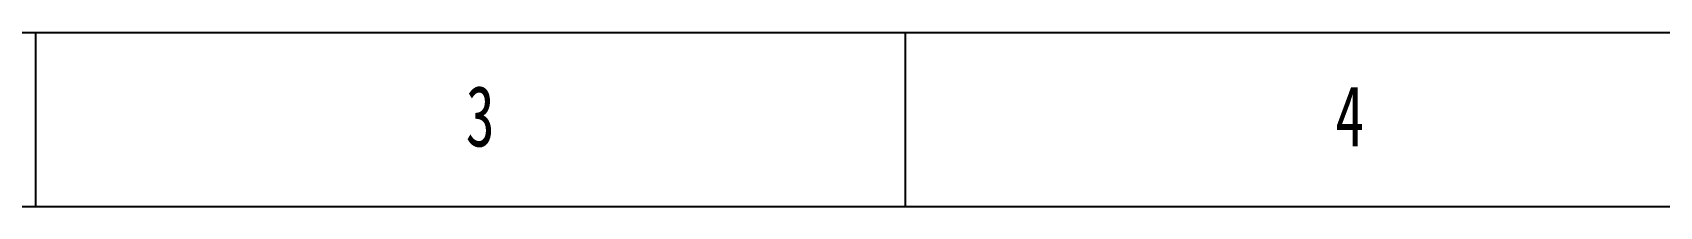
# Model space of a CAD drawing. Header units: millimetres. Extents: x 0 to 594, y 0 to 420.
# Drawn here: x 104.3 to 197.8, y 0 to 10 of the extents above; entities that cross this region are included whole.
import ezdxf

# ---------------------------------------------------------------- set-up
doc = ezdxf.new("R2010")
doc.units = ezdxf.units.MM
doc.layers.add('10', color=7, linetype='Continuous')
doc.layers.add('5', color=7, linetype='Continuous')
doc.styles.add('SLDTEXTSTYLE3', font='TXT', dxfattribs={"width": 0.7})

msp = doc.modelspace()

# ---------------------------------------------------------------- linework, layer by layer
at = {"layer": '5', "color": 7, "lineweight": 25}
msp.add_line((0, 10), (584.005, 10), dxfattribs=at)
at = {"layer": '5'}
for p, q in [((104.5, 0), (104.5, 10)), ((154.5, 0), (154.5, 10))]:
    msp.add_line(p, q, dxfattribs=at)
at = {"layer": '5', "color": 7}
msp.add_line((0, 0), (594.005, 0), dxfattribs=at)

# ---------------------------------------------------------------- texts
at = {"layer": '10', "char_height": 3.5, "attachment_point": 2, "style": 'SLDTEXTSTYLE3'}
for s, insert in [('3', (130.044, 6.949)), ('4', (180.044, 6.949))]:
    msp.add_mtext(s, dxfattribs=dict(at, insert=insert))

doc.saveas('drawing.dxf')
